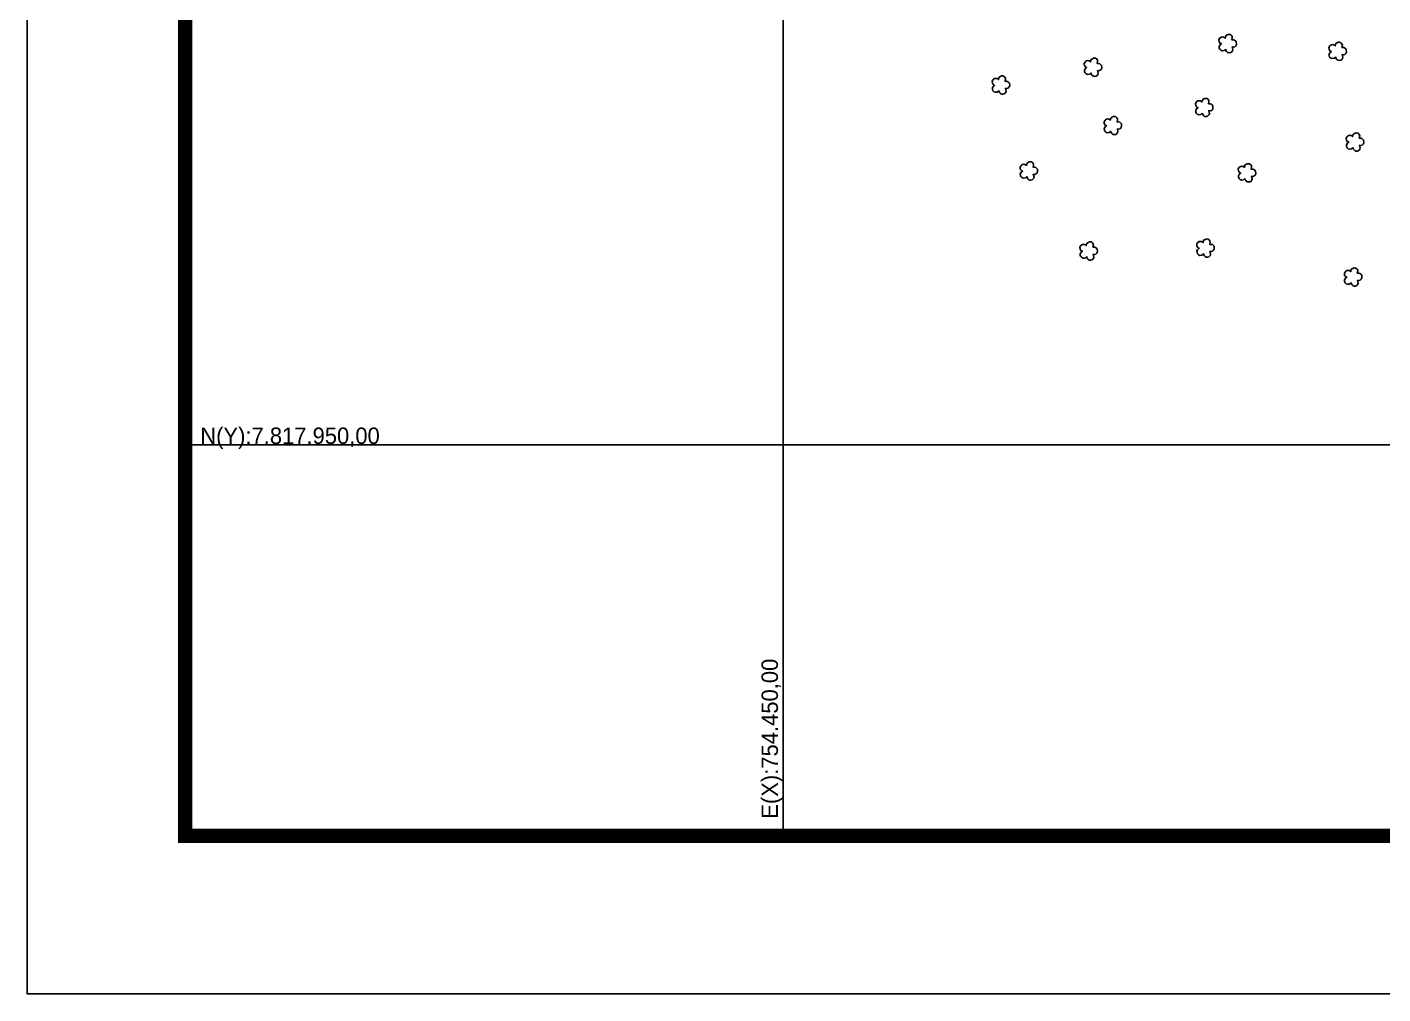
# Model space of a CAD drawing. Extents: x 753852 to 757564, y 7817516 to 7820141.
# Drawn here: x 753852 to 754925, y 7817516 to 7818280 of the extents above; entities that cross this region are included whole.
import ezdxf
from ezdxf.enums import TextEntityAlignment as Align

# ---------------------------------------------------------------- set-up
doc = ezdxf.new("R2010")
doc.units = 0
doc.header["$MEASUREMENT"] = 0
doc.linetypes.add('CONTINUO', pattern=[0])
doc.linetypes.add('LIN0', pattern=[0])
for name, color, linetype in [('_SIMBOLO ARVORE', 118, 'Continuous'), ('MALHA', 8, 'Continuous'), ('MARGEM', 5, 'Continuous')]:
    doc.layers.add(name, color=color, linetype=linetype)

msp = doc.modelspace()

# ---------------------------------------------------------------- linework, layer by layer
at = {"layer": '_SIMBOLO ARVORE', "linetype": 'CONTINUO'}
for points in [[(754800.1, 7818263, 0), (754798.9, 7818261.9, 0), (754797.3, 7818261.7, 0), (754796.2, 7818262.2, 0), (754795.4, 7818262.9, 0), (754795, 7818263.8, 0), (754795, 7818265.2, 0), (754795.4, 7818266, 0), (754795.8, 7818266.6, 0), (754796.8, 7818267.3, 0), (754796.2, 7818267.4, 0), (754795.6, 7818267.9, 0), (754794.9, 7818269, 0), (754794.8, 7818270.2, 0), (754795.3, 7818271.6, 0), (754795.8, 7818272, 0), (754796.7, 7818272.6, 0), (754797.7, 7818272.7, 0), (754798.5, 7818272.6, 0), (754799.1, 7818272.3, 0), (754799.8, 7818271.7, 0), (754800, 7818272.9, 0), (754800.2, 7818273.3, 0), (754800.7, 7818274, 0), (754801.4, 7818274.3, 0), (754802.2, 7818274.6, 0), (754803, 7818274.7, 0), (754803.8, 7818274.5, 0), (754804.4, 7818274.2, 0), (754804.9, 7818273.7, 0), (754805.3, 7818272.9, 0), (754805.4, 7818272, 0), (754805.1, 7818270.4, 0), (754806.2, 7818270.4, 0), (754807.1, 7818270.2, 0), (754808, 7818269.5, 0), (754808.5, 7818268.9, 0), (754808.6, 7818266.7, 0), (754808.1, 7818265.7, 0), (754807.4, 7818265, 0), (754806.2, 7818264.7, 0), (754805.2, 7818264.8, 0), (754805.8, 7818262.7, 0), (754805.5, 7818261.8, 0), (754804.9, 7818261, 0), (754804.3, 7818260.5, 0), (754803.3, 7818260.2, 0), (754802.4, 7818260.3, 0), (754801.7, 7818260.5, 0), (754800.9, 7818261.3, 0), (754800.3, 7818262, 0), (754800.2, 7818263.1, 0)], [(754887.2, 7818256.8, 0), (754885.9, 7818255.8, 0), (754884.4, 7818255.6, 0), (754883.2, 7818256.1, 0), (754882.4, 7818256.8, 0), (754882.1, 7818257.7, 0), (754882, 7818259.1, 0), (754882.4, 7818259.9, 0), (754882.9, 7818260.5, 0), (754883.8, 7818261.2, 0), (754883.2, 7818261.3, 0), (754882.7, 7818261.8, 0), (754882, 7818262.9, 0), (754881.9, 7818264.1, 0), (754882.4, 7818265.4, 0), (754882.9, 7818265.9, 0), (754883.8, 7818266.5, 0), (754884.8, 7818266.6, 0), (754885.5, 7818266.5, 0), (754886.2, 7818266.2, 0), (754886.8, 7818265.6, 0), (754887, 7818266.8, 0), (754887.2, 7818267.2, 0), (754887.7, 7818267.9, 0), (754888.5, 7818268.1, 0), (754889.2, 7818268.5, 0), (754890, 7818268.5, 0), (754890.8, 7818268.4, 0), (754891.4, 7818268.1, 0), (754891.9, 7818267.6, 0), (754892.3, 7818266.8, 0), (754892.5, 7818265.9, 0), (754892.1, 7818264.3, 0), (754893.3, 7818264.3, 0), (754894.2, 7818264, 0), (754895.1, 7818263.4, 0), (754895.6, 7818262.8, 0), (754895.7, 7818260.6, 0), (754895.1, 7818259.6, 0), (754894.4, 7818258.9, 0), (754893.3, 7818258.6, 0), (754892.3, 7818258.7, 0), (754892.8, 7818256.6, 0), (754892.6, 7818255.7, 0), (754892, 7818254.9, 0), (754891.3, 7818254.4, 0), (754890.4, 7818254.1, 0), (754889.4, 7818254.2, 0), (754888.7, 7818254.4, 0), (754887.9, 7818255.2, 0), (754887.4, 7818255.9, 0), (754887.2, 7818257, 0)], [(754693.5, 7818244.2, 0), (754692.3, 7818243.2, 0), (754690.7, 7818243, 0), (754689.6, 7818243.4, 0), (754688.8, 7818244.2, 0), (754688.4, 7818245.1, 0), (754688.3, 7818246.4, 0), (754688.8, 7818247.3, 0), (754689.2, 7818247.9, 0), (754690.1, 7818248.5, 0), (754689.6, 7818248.7, 0), (754689, 7818249.2, 0), (754688.3, 7818250.2, 0), (754688.2, 7818251.5, 0), (754688.7, 7818252.8, 0), (754689.2, 7818253.3, 0), (754690.1, 7818253.9, 0), (754691.1, 7818254, 0), (754691.9, 7818253.9, 0), (754692.5, 7818253.6, 0), (754693.2, 7818253, 0), (754693.4, 7818254.1, 0), (754693.5, 7818254.6, 0), (754694.1, 7818255.2, 0), (754694.8, 7818255.5, 0), (754695.5, 7818255.8, 0), (754696.4, 7818255.9, 0), (754697.1, 7818255.8, 0), (754697.8, 7818255.5, 0), (754698.3, 7818255, 0), (754698.7, 7818254.2, 0), (754698.8, 7818253.2, 0), (754698.5, 7818251.6, 0), (754699.6, 7818251.6, 0), (754700.5, 7818251.4, 0), (754701.4, 7818250.7, 0), (754701.9, 7818250.2, 0), (754702, 7818247.9, 0), (754701.5, 7818246.9, 0), (754700.8, 7818246.3, 0), (754699.6, 7818246, 0), (754698.6, 7818246.1, 0), (754699.1, 7818244, 0), (754698.9, 7818243.1, 0), (754698.3, 7818242.3, 0), (754697.6, 7818241.7, 0), (754696.7, 7818241.5, 0), (754695.8, 7818241.6, 0), (754695.1, 7818241.8, 0), (754694.3, 7818242.5, 0), (754693.7, 7818243.3, 0), (754693.6, 7818244.3, 0)], [(754620.7, 7818230.1, 0), (754619.4, 7818229.1, 0), (754617.9, 7818228.9, 0), (754616.7, 7818229.3, 0), (754615.9, 7818230.1, 0), (754615.6, 7818231, 0), (754615.5, 7818232.4, 0), (754615.9, 7818233.2, 0), (754616.4, 7818233.8, 0), (754617.3, 7818234.4, 0), (754616.7, 7818234.6, 0), (754616.1, 7818235.1, 0), (754615.5, 7818236.2, 0), (754615.4, 7818237.4, 0), (754615.8, 7818238.7, 0), (754616.4, 7818239.2, 0), (754617.3, 7818239.8, 0), (754618.3, 7818239.9, 0), (754619, 7818239.8, 0), (754619.7, 7818239.5, 0), (754620.3, 7818238.9, 0), (754620.5, 7818240.1, 0), (754620.7, 7818240.5, 0), (754621.2, 7818241.2, 0), (754622, 7818241.4, 0), (754622.7, 7818241.8, 0), (754623.5, 7818241.8, 0), (754624.3, 7818241.7, 0), (754624.9, 7818241.4, 0), (754625.4, 7818240.9, 0), (754625.8, 7818240.1, 0), (754626, 7818239.2, 0), (754625.6, 7818237.5, 0), (754626.7, 7818237.6, 0), (754627.7, 7818237.3, 0), (754628.6, 7818236.6, 0), (754629, 7818236.1, 0), (754629.2, 7818233.9, 0), (754628.6, 7818232.9, 0), (754627.9, 7818232.2, 0), (754626.8, 7818231.9, 0), (754625.8, 7818232, 0), (754626.3, 7818229.9, 0), (754626.1, 7818229, 0), (754625.5, 7818228.2, 0), (754624.8, 7818227.6, 0), (754623.9, 7818227.4, 0), (754622.9, 7818227.5, 0), (754622.2, 7818227.7, 0), (754621.4, 7818228.5, 0), (754620.9, 7818229.2, 0), (754620.7, 7818230.2, 0)], [(754781.6, 7818212.4, 0), (754780.4, 7818211.4, 0), (754778.8, 7818211.2, 0), (754777.7, 7818211.6, 0), (754776.9, 7818212.4, 0), (754776.5, 7818213.3, 0), (754776.5, 7818214.7, 0), (754776.9, 7818215.5, 0), (754777.3, 7818216.1, 0), (754778.3, 7818216.7, 0), (754777.7, 7818216.9, 0), (754777.1, 7818217.4, 0), (754776.4, 7818218.4, 0), (754776.3, 7818219.7, 0), (754776.8, 7818221, 0), (754777.3, 7818221.5, 0), (754778.2, 7818222.1, 0), (754779.2, 7818222.2, 0), (754780, 7818222.1, 0), (754780.6, 7818221.8, 0), (754781.3, 7818221.2, 0), (754781.5, 7818222.3, 0), (754781.7, 7818222.8, 0), (754782.2, 7818223.4, 0), (754782.9, 7818223.7, 0), (754783.6, 7818224.1, 0), (754784.5, 7818224.1, 0), (754785.3, 7818224, 0), (754785.9, 7818223.7, 0), (754786.4, 7818223.2, 0), (754786.8, 7818222.4, 0), (754786.9, 7818221.4, 0), (754786.6, 7818219.8, 0), (754787.7, 7818219.9, 0), (754788.6, 7818219.6, 0), (754789.5, 7818218.9, 0), (754790, 7818218.4, 0), (754790.1, 7818216.1, 0), (754789.6, 7818215.1, 0), (754788.9, 7818214.5, 0), (754787.7, 7818214.2, 0), (754786.7, 7818214.3, 0), (754787.3, 7818212.2, 0), (754787, 7818211.3, 0), (754786.4, 7818210.5, 0), (754785.8, 7818209.9, 0), (754784.8, 7818209.7, 0), (754783.9, 7818209.8, 0), (754783.2, 7818210, 0), (754782.4, 7818210.7, 0), (754781.8, 7818211.5, 0), (754781.7, 7818212.5, 0)], [(754709.3, 7818198.1, 0), (754708, 7818197, 0), (754706.4, 7818196.9, 0), (754705.3, 7818197.3, 0), (754704.5, 7818198.1, 0), (754704.2, 7818199, 0), (754704.1, 7818200.3, 0), (754704.5, 7818201.1, 0), (754705, 7818201.8, 0), (754705.9, 7818202.4, 0), (754705.3, 7818202.6, 0), (754704.7, 7818203, 0), (754704.1, 7818204.1, 0), (754703.9, 7818205.4, 0), (754704.4, 7818206.7, 0), (754704.9, 7818207.2, 0), (754705.9, 7818207.7, 0), (754706.8, 7818207.9, 0), (754707.6, 7818207.7, 0), (754708.2, 7818207.5, 0), (754708.9, 7818206.9, 0), (754709.1, 7818208, 0), (754709.3, 7818208.5, 0), (754709.8, 7818209.1, 0), (754710.5, 7818209.4, 0), (754711.3, 7818209.7, 0), (754712.1, 7818209.8, 0), (754712.9, 7818209.7, 0), (754713.5, 7818209.3, 0), (754714, 7818208.8, 0), (754714.4, 7818208, 0), (754714.6, 7818207.1, 0), (754714.2, 7818205.5, 0), (754715.3, 7818205.5, 0), (754716.3, 7818205.3, 0), (754717.1, 7818204.6, 0), (754717.6, 7818204, 0), (754717.8, 7818201.8, 0), (754717.2, 7818200.8, 0), (754716.5, 7818200.1, 0), (754715.4, 7818199.8, 0), (754714.4, 7818199.9, 0), (754714.9, 7818197.9, 0), (754714.6, 7818197, 0), (754714, 7818196.1, 0), (754713.4, 7818195.6, 0), (754712.4, 7818195.4, 0), (754711.5, 7818195.4, 0), (754710.8, 7818195.6, 0), (754710, 7818196.4, 0), (754709.5, 7818197.1, 0), (754709.3, 7818198.2, 0)], [(754900.9, 7818185.1, 0), (754899.7, 7818184.1, 0), (754898.1, 7818183.9, 0), (754897, 7818184.3, 0), (754896.2, 7818185.1, 0), (754895.8, 7818186, 0), (754895.8, 7818187.3, 0), (754896.2, 7818188.2, 0), (754896.6, 7818188.8, 0), (754897.6, 7818189.4, 0), (754897, 7818189.6, 0), (754896.4, 7818190.1, 0), (754895.7, 7818191.1, 0), (754895.6, 7818192.4, 0), (754896.1, 7818193.7, 0), (754896.6, 7818194.2, 0), (754897.5, 7818194.7, 0), (754898.5, 7818194.9, 0), (754899.3, 7818194.8, 0), (754899.9, 7818194.5, 0), (754900.6, 7818193.9, 0), (754900.8, 7818195, 0), (754901, 7818195.5, 0), (754901.5, 7818196.1, 0), (754902.2, 7818196.4, 0), (754903, 7818196.7, 0), (754903.8, 7818196.8, 0), (754904.6, 7818196.7, 0), (754905.2, 7818196.4, 0), (754905.7, 7818195.9, 0), (754906.1, 7818195, 0), (754906.2, 7818194.1, 0), (754905.9, 7818192.5, 0), (754907, 7818192.5, 0), (754907.9, 7818192.3, 0), (754908.8, 7818191.6, 0), (754909.3, 7818191.1, 0), (754909.4, 7818188.8, 0), (754908.9, 7818187.8, 0), (754908.2, 7818187.2, 0), (754907, 7818186.9, 0), (754906, 7818187, 0), (754906.6, 7818184.9, 0), (754906.3, 7818184, 0), (754905.7, 7818183.1, 0), (754905.1, 7818182.6, 0), (754904.1, 7818182.4, 0), (754903.2, 7818182.4, 0), (754902.5, 7818182.6, 0), (754901.7, 7818183.4, 0), (754901.1, 7818184.1, 0), (754901, 7818185.2, 0)], [(754642.8, 7818162.2, 0), (754641.6, 7818161.2, 0), (754640, 7818161, 0), (754638.9, 7818161.4, 0), (754638.1, 7818162.2, 0), (754637.7, 7818163.1, 0), (754637.6, 7818164.4, 0), (754638.1, 7818165.3, 0), (754638.5, 7818165.9, 0), (754639.4, 7818166.5, 0), (754638.9, 7818166.7, 0), (754638.3, 7818167.2, 0), (754637.6, 7818168.2, 0), (754637.5, 7818169.5, 0), (754638, 7818170.8, 0), (754638.5, 7818171.3, 0), (754639.4, 7818171.9, 0), (754640.4, 7818172, 0), (754641.2, 7818171.9, 0), (754641.8, 7818171.6, 0), (754642.5, 7818171, 0), (754642.7, 7818172.1, 0), (754642.9, 7818172.6, 0), (754643.4, 7818173.2, 0), (754644.1, 7818173.5, 0), (754644.8, 7818173.8, 0), (754645.7, 7818173.9, 0), (754646.5, 7818173.8, 0), (754647.1, 7818173.5, 0), (754647.6, 7818173, 0), (754648, 7818172.1, 0), (754648.1, 7818171.2, 0), (754647.8, 7818169.6, 0), (754648.9, 7818169.6, 0), (754649.8, 7818169.4, 0), (754650.7, 7818168.7, 0), (754651.2, 7818168.2, 0), (754651.3, 7818165.9, 0), (754650.8, 7818164.9, 0), (754650.1, 7818164.3, 0), (754648.9, 7818164, 0), (754647.9, 7818164.1, 0), (754648.5, 7818162, 0), (754648.2, 7818161.1, 0), (754647.6, 7818160.3, 0), (754646.9, 7818159.7, 0), (754646, 7818159.5, 0), (754645.1, 7818159.5, 0), (754644.4, 7818159.7, 0), (754643.6, 7818160.5, 0), (754643, 7818161.2, 0), (754642.9, 7818162.3, 0)], [(754815.4, 7818160.7, 0), (754814.2, 7818159.6, 0), (754812.6, 7818159.5, 0), (754811.5, 7818159.9, 0), (754810.7, 7818160.7, 0), (754810.3, 7818161.6, 0), (754810.2, 7818162.9, 0), (754810.7, 7818163.8, 0), (754811.1, 7818164.4, 0), (754812, 7818165, 0), (754811.4, 7818165.2, 0), (754810.9, 7818165.7, 0), (754810.2, 7818166.7, 0), (754810.1, 7818168, 0), (754810.6, 7818169.3, 0), (754811.1, 7818169.8, 0), (754812, 7818170.3, 0), (754813, 7818170.5, 0), (754813.8, 7818170.3, 0), (754814.4, 7818170.1, 0), (754815.1, 7818169.5, 0), (754815.3, 7818170.6, 0), (754815.4, 7818171.1, 0), (754815.9, 7818171.7, 0), (754816.7, 7818172, 0), (754817.4, 7818172.3, 0), (754818.3, 7818172.4, 0), (754819, 7818172.3, 0), (754819.7, 7818171.9, 0), (754820.1, 7818171.4, 0), (754820.6, 7818170.6, 0), (754820.7, 7818169.7, 0), (754820.3, 7818168.1, 0), (754821.5, 7818168.1, 0), (754822.4, 7818167.9, 0), (754823.3, 7818167.2, 0), (754823.8, 7818166.6, 0), (754823.9, 7818164.4, 0), (754823.4, 7818163.4, 0), (754822.6, 7818162.7, 0), (754821.5, 7818162.4, 0), (754820.5, 7818162.5, 0), (754821, 7818160.5, 0), (754820.8, 7818159.6, 0), (754820.2, 7818158.7, 0), (754819.5, 7818158.2, 0), (754818.6, 7818158, 0), (754817.7, 7818158, 0), (754817, 7818158.2, 0), (754816.2, 7818159, 0), (754815.6, 7818159.7, 0), (754815.4, 7818160.8, 0)], [(754690.2, 7818098.9, 0), (754688.9, 7818097.8, 0), (754687.3, 7818097.6, 0), (754686.2, 7818098.1, 0), (754685.4, 7818098.9, 0), (754685.1, 7818099.8, 0), (754685, 7818101.1, 0), (754685.4, 7818101.9, 0), (754685.9, 7818102.6, 0), (754686.8, 7818103.2, 0), (754686.2, 7818103.4, 0), (754685.6, 7818103.8, 0), (754685, 7818104.9, 0), (754684.8, 7818106.2, 0), (754685.3, 7818107.5, 0), (754685.8, 7818107.9, 0), (754686.8, 7818108.5, 0), (754687.7, 7818108.6, 0), (754688.5, 7818108.5, 0), (754689.1, 7818108.2, 0), (754689.8, 7818107.6, 0), (754690, 7818108.8, 0), (754690.2, 7818109.3, 0), (754690.7, 7818109.9, 0), (754691.5, 7818110.2, 0), (754692.2, 7818110.5, 0), (754693, 7818110.6, 0), (754693.8, 7818110.5, 0), (754694.4, 7818110.1, 0), (754694.9, 7818109.6, 0), (754695.3, 7818108.8, 0), (754695.5, 7818107.9, 0), (754695.1, 7818106.3, 0), (754696.2, 7818106.3, 0), (754697.2, 7818106.1, 0), (754698.1, 7818105.4, 0), (754698.5, 7818104.8, 0), (754698.7, 7818102.6, 0), (754698.1, 7818101.6, 0), (754697.4, 7818100.9, 0), (754696.3, 7818100.6, 0), (754695.3, 7818100.7, 0), (754695.8, 7818098.6, 0), (754695.6, 7818097.8, 0), (754695, 7818096.9, 0), (754694.3, 7818096.4, 0), (754693.4, 7818096.1, 0), (754692.4, 7818096.2, 0), (754691.7, 7818096.4, 0), (754690.9, 7818097.2, 0), (754690.4, 7818097.9, 0), (754690.2, 7818099, 0)], [(754782.6, 7818101.2, 0), (754781.3, 7818100.1, 0), (754779.7, 7818099.9, 0), (754778.6, 7818100.4, 0), (754777.8, 7818101.2, 0), (754777.5, 7818102.1, 0), (754777.4, 7818103.4, 0), (754777.8, 7818104.2, 0), (754778.3, 7818104.8, 0), (754779.2, 7818105.5, 0), (754778.6, 7818105.7, 0), (754778, 7818106.1, 0), (754777.4, 7818107.2, 0), (754777.2, 7818108.4, 0), (754777.7, 7818109.8, 0), (754778.2, 7818110.2, 0), (754779.2, 7818110.8, 0), (754780.1, 7818110.9, 0), (754780.9, 7818110.8, 0), (754781.5, 7818110.5, 0), (754782.2, 7818109.9, 0), (754782.4, 7818111.1, 0), (754782.6, 7818111.5, 0), (754783.1, 7818112.2, 0), (754783.9, 7818112.5, 0), (754784.6, 7818112.8, 0), (754785.4, 7818112.9, 0), (754786.2, 7818112.8, 0), (754786.8, 7818112.4, 0), (754787.3, 7818111.9, 0), (754787.7, 7818111.1, 0), (754787.9, 7818110.2, 0), (754787.5, 7818108.6, 0), (754788.6, 7818108.6, 0), (754789.6, 7818108.4, 0), (754790.5, 7818107.7, 0), (754790.9, 7818107.1, 0), (754791.1, 7818104.9, 0), (754790.5, 7818103.9, 0), (754789.8, 7818103.2, 0), (754788.7, 7818102.9, 0), (754787.7, 7818103, 0), (754788.2, 7818100.9, 0), (754788, 7818100, 0), (754787.4, 7818099.2, 0), (754786.7, 7818098.7, 0), (754785.8, 7818098.4, 0), (754784.8, 7818098.5, 0), (754784.1, 7818098.7, 0), (754783.3, 7818099.5, 0), (754782.8, 7818100.2, 0), (754782.6, 7818101.3, 0)], [(754899.4, 7818078.3, 0), (754898.2, 7818077.2, 0), (754896.6, 7818077, 0), (754895.5, 7818077.5, 0), (754894.7, 7818078.3, 0), (754894.3, 7818079.2, 0), (754894.2, 7818080.5, 0), (754894.7, 7818081.3, 0), (754895.1, 7818082, 0), (754896, 7818082.6, 0), (754895.4, 7818082.8, 0), (754894.9, 7818083.2, 0), (754894.2, 7818084.3, 0), (754894.1, 7818085.6, 0), (754894.6, 7818086.9, 0), (754895.1, 7818087.3, 0), (754896, 7818087.9, 0), (754897, 7818088, 0), (754897.8, 7818087.9, 0), (754898.4, 7818087.6, 0), (754899.1, 7818087, 0), (754899.3, 7818088.2, 0), (754899.4, 7818088.6, 0), (754899.9, 7818089.3, 0), (754900.7, 7818089.6, 0), (754901.4, 7818089.9, 0), (754902.3, 7818090, 0), (754903, 7818089.9, 0), (754903.7, 7818089.5, 0), (754904.1, 7818089, 0), (754904.6, 7818088.2, 0), (754904.7, 7818087.3, 0), (754904.3, 7818085.7, 0), (754905.5, 7818085.7, 0), (754906.4, 7818085.5, 0), (754907.3, 7818084.8, 0), (754907.8, 7818084.2, 0), (754907.9, 7818082, 0), (754907.4, 7818081, 0), (754906.6, 7818080.3, 0), (754905.5, 7818080, 0), (754904.5, 7818080.1, 0), (754905, 7818078, 0), (754904.8, 7818077.1, 0), (754904.2, 7818076.3, 0), (754903.5, 7818075.8, 0), (754902.6, 7818075.5, 0), (754901.7, 7818075.6, 0), (754901, 7818075.8, 0), (754900.2, 7818076.6, 0), (754899.6, 7818077.3, 0), (754899.4, 7818078.4, 0)]]:
    msp.add_polyline3d(points, dxfattribs=at)
at = {"layer": 'MALHA'}
for points in [[(754450, 7818808), (754450, 7818422.4), (754450, 7817640.6)], [(753980, 7817950), (757080.6, 7817950)]]:
    msp.add_lwpolyline(points, dxfattribs=at)
at = {"layer": 'MARGEM', "color": 174, "linetype": 'LIN0', "flags": 128}
msp.add_lwpolyline([(757564.1, 7820140.6), (753851.6, 7820140.6), (753851.6, 7817515.6), (757564.1, 7817515.6)], close=True, dxfattribs=at)
at = {"layer": 'MARGEM', "color": 174, "linetype": 'LIN0', "const_width": 11.4, "flags": 128}
msp.add_lwpolyline([(757439.1, 7820015.6), (753976.6, 7820015.6), (753976.6, 7817640.6), (757439.1, 7817640.6)], close=True, dxfattribs=at)

# ---------------------------------------------------------------- texts
at = {"layer": 'MALHA'}
msp.add_text('N(Y):7.817.950,00', height=13, dxfattribs=at).set_placement((753988.6, 7817946.8), align=Align.BOTTOM_LEFT)
msp.add_text('E(X):754.450,00', height=13, rotation=90, dxfattribs=at).set_placement((754449.7, 7817654.2), align=Align.BOTTOM_LEFT)

doc.saveas('drawing.dxf')
